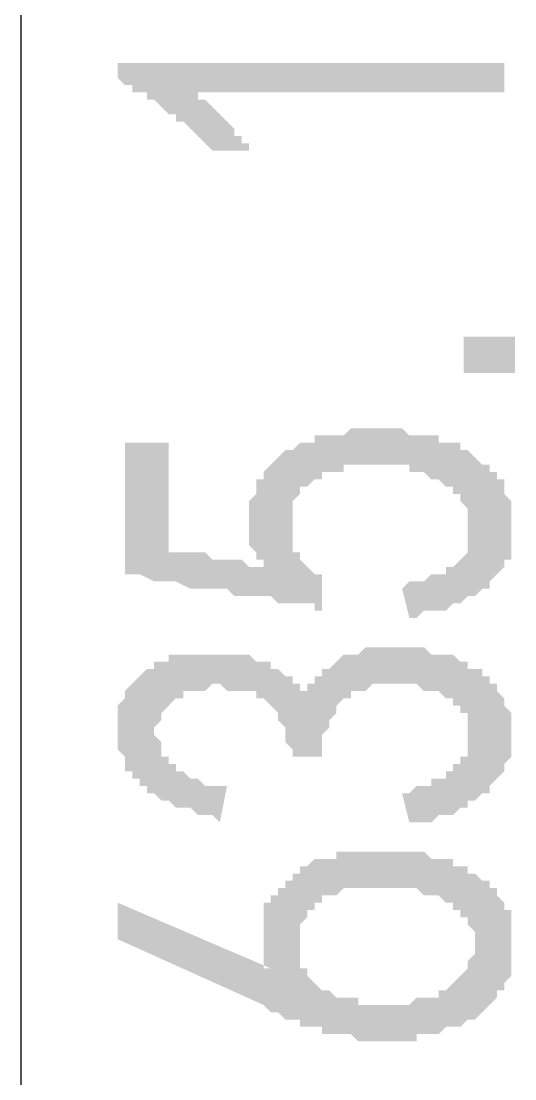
# Model space of a CAD drawing. Header units: millimetres. Extents: x 6156 to 7119, y 3162 to 3647.
# Drawn here: x 6789.96 to 6794.25, y 3476.46 to 3485.66 of the extents above; entities that cross this region are included whole.
import ezdxf

# ---------------------------------------------------------------- set-up
doc = ezdxf.new("R2010")
doc.units = ezdxf.units.MM
doc.layers.add('图层1', color=7, linetype='Continuous')

msp = doc.modelspace()

# ---------------------------------------------------------------- hatches: boundary and pattern name
at = {"layer": '图层1', "transparency": 33554559}
for points in [[(6791.4941, 3485.0424), (6791.4941, 3484.9789), (6791.5576, 3484.9789), (6791.5576, 3484.9789), (6791.6211, 3484.9154), (6791.6211, 3484.9154), (6791.6845, 3484.8519), (6791.6845, 3484.8519), (6791.748, 3484.7884), (6791.748, 3484.7884), (6791.8115, 3484.7249), (6791.8115, 3484.7249), (6791.8115, 3484.6614), (6791.875, 3484.6614), (6791.875, 3484.5979), (6791.9385, 3484.5979), (6791.9385, 3484.5344), (6791.9385, 3484.5344), (6791.6211, 3484.5344), (6791.5576, 3484.5979), (6791.5576, 3484.5979), (6791.4941, 3484.6614), (6791.4941, 3484.6614), (6791.4306, 3484.7249), (6791.4306, 3484.7249), (6791.3671, 3484.7884), (6791.3671, 3484.7884), (6791.3036, 3484.7884), (6791.3036, 3484.8519), (6791.2401, 3484.8519), (6791.1766, 3484.9154), (6791.1766, 3484.9154), (6791.1131, 3484.9789), (6791.1131, 3484.9789), (6791.0496, 3484.9789), (6791.0496, 3485.0424), (6790.9861, 3485.0424), (6790.9226, 3485.0424), (6790.9226, 3485.1059), (6790.8591, 3485.1059), (6790.8591, 3485.1059), (6790.7956, 3485.1694), (6790.7956, 3485.2964), (6794.1609, 3485.2964), (6794.1609, 3485.0424)], [(6793.272, 3480.7245), (6793.3355, 3480.788), (6793.399, 3480.788), (6793.4625, 3480.788), (6793.4625, 3480.788), (6793.526, 3480.8515), (6793.5895, 3480.8515), (6793.653, 3480.8515), (6793.653, 3480.915), (6793.7165, 3480.915), (6793.7165, 3480.915), (6793.78, 3480.9785), (6793.78, 3480.9785), (6793.78, 3480.9785), (6793.8435, 3481.0419), (6793.8435, 3481.0419), (6793.8435, 3481.1054), (6793.8435, 3481.1054), (6793.8435, 3481.1689), (6793.8435, 3481.1689), (6793.8435, 3481.2324), (6793.8435, 3481.2959), (6793.8435, 3481.2959), (6793.8435, 3481.3594), (6793.8435, 3481.3594), (6793.8435, 3481.4229), (6793.8435, 3481.4229), (6793.78, 3481.4864), (6793.78, 3481.4864), (6793.78, 3481.5499), (6793.7165, 3481.5499), (6793.7165, 3481.5499), (6793.7165, 3481.6134), (6793.653, 3481.6134), (6793.5895, 3481.6769), (6793.5895, 3481.6769), (6793.526, 3481.6769), (6793.4625, 3481.7404), (6793.4625, 3481.7404), (6793.4625, 3481.7404), (6793.399, 3481.7404), (6793.3355, 3481.7404), (6793.3355, 3481.8039), (6793.272, 3481.8039), (6793.2085, 3481.8039), (6793.145, 3481.8039), (6793.0815, 3481.8039), (6793.0815, 3481.8039), (6793.018, 3481.8039), (6793.018, 3481.8039), (6792.9546, 3481.8039), (6792.8911, 3481.8039), (6792.8276, 3481.8039), (6792.7641, 3481.8039), (6792.7641, 3481.7404), (6792.7006, 3481.7404), (6792.6371, 3481.7404), (6792.5736, 3481.7404), (6792.5736, 3481.6769), (6792.5736, 3481.6769), (6792.5101, 3481.6769), (6792.4466, 3481.6134), (6792.4466, 3481.6134), (6792.3831, 3481.6134), (6792.3831, 3481.5499), (6792.3831, 3481.5499), (6792.3196, 3481.4864), (6792.3196, 3481.4864), (6792.3196, 3481.4229), (6792.3196, 3481.4229), (6792.3196, 3481.3594), (6792.3196, 3481.3594), (6792.3196, 3481.2959), (6792.3196, 3481.2959), (6792.3196, 3481.2324), (6792.3196, 3481.1689), (6792.3196, 3481.1689), (6792.3196, 3481.1054), (6792.3196, 3481.1054), (6792.3196, 3481.0419), (6792.3831, 3481.0419), (6792.3831, 3480.9785), (6792.3831, 3480.9785), (6792.4466, 3480.915), (6792.4466, 3480.915), (6792.5101, 3480.8515), (6792.5736, 3480.8515), (6792.5736, 3480.788), (6792.5736, 3480.788), (6792.5736, 3480.534), (6792.5736, 3480.534), (6792.5101, 3480.534), (6792.5101, 3480.5975), (6792.5101, 3480.5975), (6792.5101, 3480.5975), (6792.4466, 3480.5975), (6792.4466, 3480.5975), (6792.4466, 3480.5975), (6792.3831, 3480.5975), (6792.3831, 3480.5975), (6792.3196, 3480.5975), (6792.3196, 3480.5975), (6792.2561, 3480.5975), (6792.1926, 3480.5975), (6792.1926, 3480.5975), (6792.1291, 3480.661), (6792.0656, 3480.661), (6792.0656, 3480.661), (6792.0021, 3480.661), (6791.9386, 3480.661), (6791.8751, 3480.661), (6791.8116, 3480.661), (6791.7481, 3480.7245), (6791.6846, 3480.7245), (6791.6211, 3480.7245), (6791.5576, 3480.7245), (6791.4941, 3480.7245), (6791.4306, 3480.7245), (6791.3037, 3480.788), (6791.2402, 3480.788), (6791.1767, 3480.788), (6791.1132, 3480.788), (6790.9862, 3480.8515), (6790.9227, 3480.8515), (6790.8592, 3480.8515), (6790.8592, 3481.9944), (6791.2402, 3481.9944), (6791.2402, 3481.0419), (6791.3037, 3481.0419), (6791.3672, 3481.0419), (6791.3672, 3481.0419), (6791.4306, 3481.0419), (6791.4941, 3481.0419), (6791.5576, 3481.0419), (6791.6211, 3480.9785), (6791.6846, 3480.9785), (6791.6846, 3480.9785), (6791.7481, 3480.9785), (6791.8116, 3480.9785), (6791.8751, 3480.9785), (6791.8751, 3480.9785), (6791.9386, 3480.915), (6792.0021, 3480.915), (6792.0021, 3480.915), (6792.0656, 3480.915), (6792.0656, 3480.915), (6792.0656, 3480.9785), (6792.0021, 3480.9785), (6792.0021, 3481.0419), (6792.0021, 3481.0419), (6791.9386, 3481.1054), (6791.9386, 3481.1689), (6791.9386, 3481.1689), (6791.9386, 3481.2324), (6791.9386, 3481.2324), (6791.9386, 3481.2959), (6791.9386, 3481.2959), (6791.9386, 3481.3594), (6791.9386, 3481.3594), (6791.9386, 3481.4229), (6791.9386, 3481.4229), (6791.9386, 3481.4864), (6791.9386, 3481.4864), (6792.0021, 3481.5499), (6792.0021, 3481.6134), (6792.0021, 3481.6134), (6792.0021, 3481.6769), (6792.0656, 3481.6769), (6792.0656, 3481.6769), (6792.0656, 3481.7404), (6792.0656, 3481.7404), (6792.1291, 3481.8039), (6792.1291, 3481.8039), (6792.1926, 3481.8674), (6792.1926, 3481.8674), (6792.2561, 3481.9309), (6792.3196, 3481.9309), (6792.3196, 3481.9309), (6792.3196, 3481.9309), (6792.3831, 3481.9944), (6792.4466, 3481.9944), (6792.5101, 3481.9944), (6792.5101, 3482.0579), (6792.5736, 3482.0579), (6792.6371, 3482.0579), (6792.6371, 3482.0579), (6792.7006, 3482.0579), (6792.7006, 3482.0579), (6792.7641, 3482.0579), (6792.8276, 3482.1214), (6792.8276, 3482.1214), (6792.8911, 3482.1214), (6792.9546, 3482.1214), (6793.018, 3482.1214), (6793.0815, 3482.1214), (6793.0815, 3482.1214), (6793.145, 3482.1214), (6793.145, 3482.1214), (6793.2085, 3482.1214), (6793.272, 3482.1214), (6793.3355, 3482.0579), (6793.399, 3482.0579), (6793.399, 3482.0579), (6793.4625, 3482.0579), (6793.526, 3482.0579), (6793.5895, 3482.0579), (6793.5895, 3481.9944), (6793.653, 3481.9944), (6793.7165, 3481.9944), (6793.78, 3481.9944), (6793.78, 3481.9309), (6793.8435, 3481.9309), (6793.8435, 3481.9309), (6793.907, 3481.8674), (6793.907, 3481.8674), (6793.907, 3481.8674), (6793.9705, 3481.8039), (6793.9705, 3481.8039), (6794.034, 3481.8039), (6794.034, 3481.7404), (6794.0975, 3481.7404), (6794.0975, 3481.6769), (6794.161, 3481.6769), (6794.161, 3481.6134), (6794.161, 3481.5499), (6794.161, 3481.5499), (6794.2245, 3481.4864), (6794.2245, 3481.4864), (6794.2245, 3481.4229), (6794.2245, 3481.4229), (6794.2245, 3481.3594), (6794.2245, 3481.3594), (6794.2245, 3481.2959), (6794.2245, 3481.2324), (6794.2245, 3481.2324), (6794.2245, 3481.1689), (6794.2245, 3481.1689), (6794.2245, 3481.1054), (6794.2245, 3481.0419), (6794.2245, 3481.0419), (6794.2245, 3480.9785), (6794.161, 3480.9785), (6794.161, 3480.915), (6794.161, 3480.915), (6794.0975, 3480.8515), (6794.0975, 3480.8515), (6794.034, 3480.788), (6794.034, 3480.788), (6794.034, 3480.788), (6794.034, 3480.7245), (6793.9705, 3480.7245), (6793.9705, 3480.7245), (6793.907, 3480.661), (6793.907, 3480.661), (6793.8435, 3480.661), (6793.78, 3480.5975), (6793.78, 3480.5975), (6793.7165, 3480.5975), (6793.653, 3480.534), (6793.653, 3480.534), (6793.5895, 3480.534), (6793.526, 3480.534), (6793.4625, 3480.534), (6793.399, 3480.4705), (6793.3355, 3480.4705)], [(6793.3355, 3478.6925), (6793.272, 3478.9465), (6793.3355, 3478.9465), (6793.399, 3479.01), (6793.399, 3479.01), (6793.4625, 3479.01), (6793.526, 3479.01), (6793.526, 3479.0735), (6793.5895, 3479.0735), (6793.653, 3479.0735), (6793.653, 3479.137), (6793.7165, 3479.137), (6793.7165, 3479.2005), (6793.78, 3479.2005), (6793.78, 3479.2005), (6793.78, 3479.264), (6793.8435, 3479.264), (6793.8435, 3479.3275), (6793.8435, 3479.391), (6793.8435, 3479.391), (6793.8435, 3479.4545), (6793.8435, 3479.4545), (6793.8435, 3479.4545), (6793.8435, 3479.518), (6793.8435, 3479.5815), (6793.8435, 3479.5815), (6793.8435, 3479.6449), (6793.78, 3479.6449), (6793.78, 3479.7084), (6793.7165, 3479.7084), (6793.7165, 3479.7719), (6793.653, 3479.7719), (6793.653, 3479.7719), (6793.653, 3479.7719), (6793.5895, 3479.8354), (6793.526, 3479.8354), (6793.526, 3479.8354), (6793.4625, 3479.8354), (6793.399, 3479.8989), (6793.399, 3479.8989), (6793.3355, 3479.8989), (6793.272, 3479.8989), (6793.2085, 3479.8989), (6793.2085, 3479.8989), (6793.145, 3479.8989), (6793.0815, 3479.8989), (6793.0815, 3479.8989), (6793.018, 3479.8989), (6792.9545, 3479.8354), (6792.9545, 3479.8354), (6792.891, 3479.8354), (6792.8275, 3479.8354), (6792.8275, 3479.7719), (6792.764, 3479.7719), (6792.764, 3479.7719), (6792.7005, 3479.7084), (6792.7005, 3479.7084), (6792.7005, 3479.6449), (6792.7005, 3479.6449), (6792.6371, 3479.5815), (6792.6371, 3479.5815), (6792.6371, 3479.518), (6792.6371, 3479.518), (6792.5736, 3479.4545), (6792.5736, 3479.4545), (6792.5736, 3479.391), (6792.5736, 3479.3275), (6792.5736, 3479.264), (6792.3196, 3479.264), (6792.3196, 3479.3275), (6792.2561, 3479.391), (6792.2561, 3479.4545), (6792.2561, 3479.4545), (6792.2561, 3479.518), (6792.2561, 3479.518), (6792.1926, 3479.5815), (6792.1926, 3479.5815), (6792.1926, 3479.6449), (6792.1926, 3479.6449), (6792.1291, 3479.7084), (6792.1291, 3479.7084), (6792.0656, 3479.7719), (6792.0656, 3479.7719), (6792.0656, 3479.7719), (6792.0021, 3479.7719), (6792.0021, 3479.8354), (6791.9386, 3479.8354), (6791.8751, 3479.8354), (6791.8751, 3479.8354), (6791.8116, 3479.8354), (6791.7481, 3479.8354), (6791.6846, 3479.8989), (6791.6211, 3479.8989), (6791.6211, 3479.8989), (6791.5576, 3479.8354), (6791.4941, 3479.8354), (6791.4941, 3479.8354), (6791.4306, 3479.8354), (6791.3671, 3479.8354), (6791.3671, 3479.7719), (6791.3036, 3479.7719), (6791.3036, 3479.7719), (6791.2401, 3479.7084), (6791.2401, 3479.7084), (6791.1766, 3479.6449), (6791.1766, 3479.6449), (6791.1766, 3479.5815), (6791.1766, 3479.5815), (6791.1131, 3479.518), (6791.1131, 3479.518), (6791.1131, 3479.4545), (6791.1131, 3479.4545), (6791.1766, 3479.391), (6791.1766, 3479.3275), (6791.1766, 3479.3275), (6791.1766, 3479.3275), (6791.1766, 3479.264), (6791.2401, 3479.264), (6791.2401, 3479.2005), (6791.2401, 3479.2005), (6791.3036, 3479.2005), (6791.3036, 3479.137), (6791.3671, 3479.137), (6791.3671, 3479.137), (6791.4306, 3479.0735), (6791.4941, 3479.0735), (6791.4941, 3479.0735), (6791.5576, 3479.01), (6791.6211, 3479.01), (6791.6846, 3479.01), (6791.7481, 3479.01), (6791.6846, 3478.6925), (6791.6211, 3478.756), (6791.5576, 3478.756), (6791.4941, 3478.756), (6791.4941, 3478.756), (6791.4306, 3478.8195), (6791.3671, 3478.8195), (6791.3671, 3478.8195), (6791.3036, 3478.8195), (6791.2401, 3478.883), (6791.2401, 3478.883), (6791.1766, 3478.883), (6791.1131, 3478.9465), (6791.1131, 3478.9465), (6791.0497, 3478.9465), (6791.0497, 3479.01), (6790.9862, 3479.01), (6790.9862, 3479.0735), (6790.9227, 3479.0735), (6790.9227, 3479.0735), (6790.9227, 3479.137), (6790.8592, 3479.137), (6790.8592, 3479.2005), (6790.8592, 3479.2005), (6790.8592, 3479.264), (6790.7957, 3479.3275), (6790.7957, 3479.3275), (6790.7957, 3479.391), (6790.7957, 3479.391), (6790.7957, 3479.4545), (6790.7957, 3479.518), (6790.7957, 3479.518), (6790.7957, 3479.5815), (6790.7957, 3479.6449), (6790.7957, 3479.6449), (6790.7957, 3479.7084), (6790.7957, 3479.7084), (6790.8592, 3479.7719), (6790.8592, 3479.7719), (6790.8592, 3479.8354), (6790.8592, 3479.8354), (6790.9227, 3479.8989), (6790.9227, 3479.8989), (6790.9862, 3479.9624), (6790.9862, 3479.9624), (6791.0497, 3480.0259), (6791.0497, 3480.0259), (6791.1131, 3480.0259), (6791.1131, 3480.0894), (6791.1766, 3480.0894), (6791.2401, 3480.0894), (6791.2401, 3480.1529), (6791.3036, 3480.1529), (6791.3036, 3480.1529), (6791.3671, 3480.1529), (6791.4306, 3480.1529), (6791.4941, 3480.1529), (6791.4941, 3480.1529), (6791.5576, 3480.1529), (6791.6211, 3480.1529), (6791.6846, 3480.1529), (6791.6846, 3480.1529), (6791.7481, 3480.1529), (6791.8116, 3480.1529), (6791.8751, 3480.1529), (6791.8751, 3480.1529), (6791.9386, 3480.1529), (6791.9386, 3480.1529), (6792.0021, 3480.0894), (6792.0021, 3480.0894), (6792.0656, 3480.0894), (6792.1291, 3480.0894), (6792.1291, 3480.0259), (6792.1926, 3480.0259), (6792.1926, 3480.0259), (6792.2561, 3479.9624), (6792.3196, 3479.9624), (6792.3196, 3479.8989), (6792.3831, 3479.8989), (6792.3831, 3479.8354), (6792.4466, 3479.8354), (6792.4466, 3479.8354), (6792.4466, 3479.8989), (6792.5101, 3479.8989), (6792.5101, 3479.9624), (6792.5736, 3479.9624), (6792.5736, 3480.0259), (6792.6371, 3480.0259), (6792.6371, 3480.0259), (6792.7005, 3480.0894), (6792.7005, 3480.0894), (6792.764, 3480.1529), (6792.764, 3480.1529), (6792.8275, 3480.1529), (6792.8275, 3480.1529), (6792.891, 3480.1529), (6792.9545, 3480.2164), (6792.9545, 3480.2164), (6793.018, 3480.2164), (6793.0815, 3480.2164), (6793.145, 3480.2164), (6793.145, 3480.2164), (6793.2085, 3480.2164), (6793.272, 3480.2164), (6793.3355, 3480.2164), (6793.399, 3480.2164), (6793.4625, 3480.2164), (6793.4625, 3480.2164), (6793.526, 3480.1529), (6793.5895, 3480.1529), (6793.653, 3480.1529), (6793.653, 3480.1529), (6793.7165, 3480.1529), (6793.78, 3480.0894), (6793.78, 3480.0894), (6793.8435, 3480.0894), (6793.8435, 3480.0259), (6793.907, 3480.0259), (6793.9705, 3480.0259), (6793.9705, 3479.9624), (6794.034, 3479.9624), (6794.034, 3479.9624), (6794.034, 3479.8989), (6794.0975, 3479.8989), (6794.0975, 3479.8354), (6794.0975, 3479.8354), (6794.161, 3479.7719), (6794.161, 3479.7719), (6794.161, 3479.7084), (6794.161, 3479.7084), (6794.2245, 3479.6449), (6794.2245, 3479.5815), (6794.2245, 3479.5815), (6794.2245, 3479.518), (6794.2245, 3479.518), (6794.2245, 3479.4545), (6794.2245, 3479.4545), (6794.2245, 3479.391), (6794.2245, 3479.391), (6794.2245, 3479.3275), (6794.2245, 3479.264), (6794.2245, 3479.264), (6794.161, 3479.2005), (6794.161, 3479.2005), (6794.161, 3479.137), (6794.161, 3479.137), (6794.0975, 3479.0735), (6794.0975, 3479.0735), (6794.034, 3479.01), (6794.034, 3479.01), (6794.034, 3478.9465), (6793.9705, 3478.9465), (6793.9705, 3478.9465), (6793.907, 3478.883), (6793.907, 3478.883), (6793.8435, 3478.883), (6793.8435, 3478.8195), (6793.78, 3478.8195), (6793.78, 3478.8195), (6793.7165, 3478.756), (6793.653, 3478.756), (6793.5895, 3478.756), (6793.5895, 3478.756), (6793.526, 3478.6925), (6793.4625, 3478.6925), (6793.399, 3478.6925), (6793.3355, 3478.6925), (6793.3355, 3478.6925)]]:
    msp.add_hatch(color=256, dxfattribs=at).paths.add_polyline_path(points)
h = msp.add_hatch(color=256, dxfattribs=at)
h.paths.add_polyline_path([(6793.018, 3476.7876), (6792.9546, 3476.7876), (6792.8911, 3476.7876), (6792.8911, 3476.7876), (6792.8276, 3476.8511), (6792.7641, 3476.8511), (6792.7006, 3476.8511), (6792.7006, 3476.8511), (6792.6371, 3476.8511), (6792.5736, 3476.8511), (6792.5736, 3476.9146), (6792.5101, 3476.9146), (6792.5101, 3476.9146), (6792.4466, 3476.9146), (6792.3831, 3476.9146), (6792.3831, 3476.9781), (6792.3196, 3476.9781), (6792.2561, 3476.9781), (6792.1926, 3477.0416), (6792.1926, 3477.0416), (6792.1291, 3477.0416), (6792.0656, 3477.1051), (6792.0656, 3477.1051), (6790.7957, 3477.6765), (6790.7957, 3477.994), (6792.1291, 3477.4225), (6792.0656, 3477.4225), (6792.0656, 3477.486), (6792.0656, 3477.5495), (6792.0656, 3477.5495), (6792.0656, 3477.613), (6792.0656, 3477.6765), (6792.0656, 3477.6765), (6792.0656, 3477.74), (6792.0656, 3477.74), (6792.0656, 3477.8035), (6792.0656, 3477.867), (6792.0656, 3477.867), (6792.0656, 3477.9305), (6792.0656, 3477.9305), (6792.0656, 3477.994), (6792.1291, 3477.994), (6792.1291, 3477.994), (6792.1291, 3478.0575), (6792.1926, 3478.0575), (6792.1926, 3478.121), (6792.2561, 3478.121), (6792.2561, 3478.1845), (6792.3196, 3478.1845), (6792.3196, 3478.248), (6792.3831, 3478.248), (6792.3831, 3478.3115), (6792.4466, 3478.3115), (6792.4466, 3478.3115), (6792.5101, 3478.375), (6792.5101, 3478.375), (6792.5736, 3478.375), (6792.6371, 3478.375), (6792.7006, 3478.375), (6792.7006, 3478.4385), (6792.7641, 3478.4385), (6792.8276, 3478.4385), (6792.8911, 3478.4385), (6792.8911, 3478.4385), (6792.9546, 3478.4385), (6793.018, 3478.4385), (6793.018, 3478.4385), (6793.0815, 3478.4385), (6793.145, 3478.4385), (6793.2085, 3478.4385), (6793.2085, 3478.4385), (6793.272, 3478.4385), (6793.3355, 3478.4385), (6793.399, 3478.4385), (6793.399, 3478.4385), (6793.4625, 3478.4385), (6793.526, 3478.375), (6793.5895, 3478.375), (6793.5895, 3478.375), (6793.653, 3478.375), (6793.7165, 3478.375), (6793.7165, 3478.3115), (6793.78, 3478.3115), (6793.8435, 3478.3115), (6793.8435, 3478.248), (6793.907, 3478.248), (6793.907, 3478.248), (6793.9705, 3478.1845), (6794.034, 3478.1845), (6794.034, 3478.1845), (6794.034, 3478.121), (6794.0975, 3478.121), (6794.0975, 3478.0575), (6794.0975, 3478.0575), (6794.161, 3477.994), (6794.161, 3477.994), (6794.161, 3477.9305), (6794.2245, 3477.9305), (6794.2245, 3477.867), (6794.2245, 3477.867), (6794.2245, 3477.8035), (6794.2245, 3477.74), (6794.2245, 3477.74), (6794.2245, 3477.6765), (6794.2245, 3477.613), (6794.2245, 3477.613), (6794.2245, 3477.5495), (6794.2245, 3477.5495), (6794.2245, 3477.486), (6794.2245, 3477.4225), (6794.2245, 3477.4225), (6794.2245, 3477.359), (6794.2245, 3477.359), (6794.161, 3477.2956), (6794.161, 3477.2956), (6794.161, 3477.2321), (6794.0975, 3477.2321), (6794.0975, 3477.1686), (6794.0975, 3477.1686), (6794.034, 3477.1051), (6794.034, 3477.1051), (6794.034, 3477.1051), (6793.9705, 3477.0416), (6793.9705, 3477.0416), (6793.907, 3476.9781), (6793.8435, 3476.9781), (6793.8435, 3476.9781), (6793.78, 3476.9146), (6793.78, 3476.9146), (6793.7165, 3476.9146), (6793.653, 3476.9146), (6793.5895, 3476.8511), (6793.5895, 3476.8511), (6793.526, 3476.8511), (6793.4625, 3476.8511), (6793.399, 3476.8511), (6793.399, 3476.7876), (6793.3355, 3476.7876), (6793.272, 3476.7876), (6793.2085, 3476.7876), (6793.2085, 3476.7876), (6793.145, 3476.7876), (6793.0815, 3476.7876), (6793.018, 3476.7876), (6793.018, 3476.7876)], flags=0)
h.paths.add_polyline_path([(6793.653, 3477.2321), (6793.7165, 3477.2956), (6793.7165, 3477.2956), (6793.78, 3477.359), (6793.78, 3477.359), (6793.8435, 3477.4225), (6793.8435, 3477.4225), (6793.8435, 3477.486), (6793.8435, 3477.486), (6793.907, 3477.5495), (6793.907, 3477.5495), (6793.907, 3477.613), (6793.907, 3477.6765), (6793.907, 3477.6765), (6793.907, 3477.74), (6793.907, 3477.74), (6793.8435, 3477.8035), (6793.8435, 3477.8035), (6793.8435, 3477.867), (6793.78, 3477.867), (6793.78, 3477.9305), (6793.7165, 3477.9305), (6793.7165, 3477.994), (6793.7165, 3477.994), (6793.653, 3477.994), (6793.653, 3477.994), (6793.5895, 3478.0575), (6793.526, 3478.0575), (6793.526, 3478.0575), (6793.4625, 3478.0575), (6793.399, 3478.121), (6793.399, 3478.121), (6793.3355, 3478.121), (6793.272, 3478.121), (6793.2085, 3478.121), (6793.145, 3478.121), (6793.0815, 3478.121), (6793.0815, 3478.121), (6793.018, 3478.121), (6792.9546, 3478.121), (6792.8911, 3478.121), (6792.8276, 3478.121), (6792.7641, 3478.121), (6792.7641, 3478.121), (6792.7006, 3478.0575), (6792.6371, 3478.0575), (6792.6371, 3478.0575), (6792.5736, 3478.0575), (6792.5736, 3477.994), (6792.5101, 3477.994), (6792.5101, 3477.9305), (6792.5101, 3477.9305), (6792.4466, 3477.9305), (6792.4466, 3477.867), (6792.4466, 3477.867), (6792.3831, 3477.8035), (6792.3831, 3477.8035), (6792.3831, 3477.74), (6792.3831, 3477.74), (6792.3831, 3477.6765), (6792.3831, 3477.613), (6792.3831, 3477.613), (6792.3831, 3477.5495), (6792.3831, 3477.5495), (6792.3831, 3477.486), (6792.3831, 3477.486), (6792.3831, 3477.4225), (6792.4466, 3477.4225), (6792.4466, 3477.359), (6792.4466, 3477.359), (6792.5101, 3477.2956), (6792.5101, 3477.2956), (6792.5736, 3477.2321), (6792.6371, 3477.2321), (6792.6371, 3477.2321), (6792.7006, 3477.1686), (6792.7006, 3477.1686), (6792.7641, 3477.1686), (6792.8276, 3477.1686), (6792.8911, 3477.1686), (6792.8911, 3477.1051), (6792.9546, 3477.1051), (6793.018, 3477.1051), (6793.0815, 3477.1051), (6793.0815, 3477.1051), (6793.145, 3477.1051), (6793.2085, 3477.1051), (6793.2085, 3477.1051), (6793.272, 3477.1051), (6793.3355, 3477.1051), (6793.3355, 3477.1051), (6793.399, 3477.1686), (6793.4625, 3477.1686), (6793.526, 3477.1686), (6793.526, 3477.1686), (6793.5895, 3477.1686), (6793.5895, 3477.2321), (6793.653, 3477.2321), (6793.653, 3477.2321)], flags=0)

# ---------------------------------------------------------------- linework, layer by layer
at = {"layer": '图层1', "lineweight": -3}
msp.add_line((6789.9551, 3468.2558), (6789.9551, 3494.7964), dxfattribs=at)
at = {"layer": '图层1', "lineweight": -3, "transparency": 33554559}
msp.add_solid([(6794.254, 3482.9177), (6794.254, 3482.6002), (6793.8095, 3482.9177), (6793.8095, 3482.6002)], dxfattribs=at)

doc.saveas('drawing.dxf')
